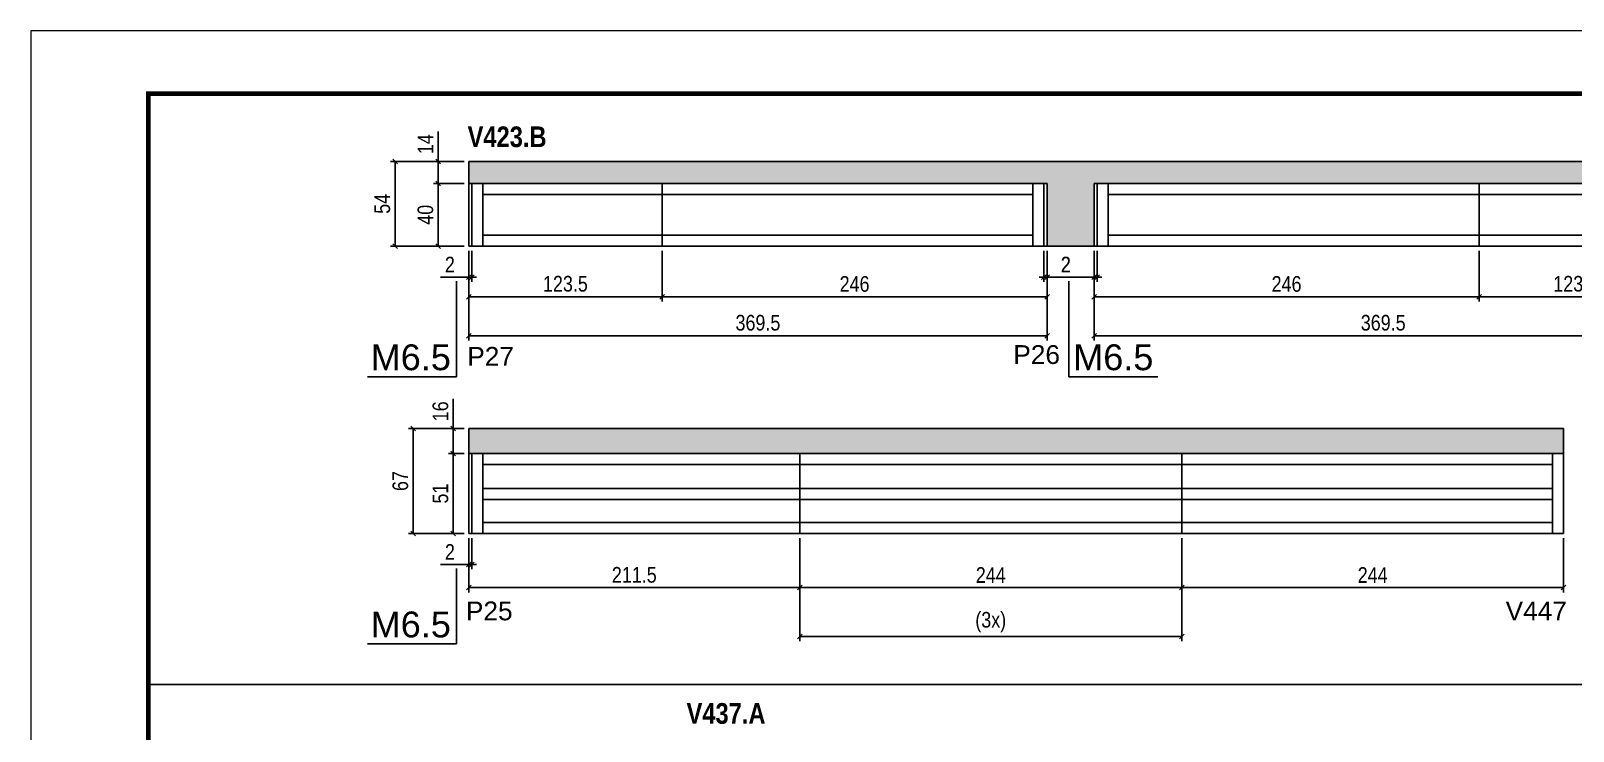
# Model space of a CAD drawing. Extents: x 3309 to 9563, y -2522 to 14608.
# Drawn here: x 3309 to 4295, y 10715 to 11162 of the extents above; entities that cross this region are included whole.
import ezdxf

# ---------------------------------------------------------------- set-up
doc = ezdxf.new("R2010")
doc.units = 0
doc.linetypes.add('DASHED', pattern=[0.75, 0.5, -0.25])
for name, color, linetype in [('5', 5, 'Continuous'), ('COTA', 241, 'Continuous'), ('NOMENCLATURA', 7, 'Continuous'), ('Painéis', 200, 'Continuous'), ('SARR_2.2x7', 40, 'Continuous')]:
    doc.layers.add(name, color=color, linetype=linetype)
doc.layers.add('Folhas', color=255, linetype='Continuous', lineweight=9)
doc.layers.add('SARRAFO DE PRESSAO', color=251, linetype='DASHED', lineweight=9)
doc.styles.add('COTA TECNICA', font='techl___.ttf', dxfattribs={"height": 10})
doc.styles.get("Standard").update_dxf_attribs({"font": 'arial.ttf'})
doc.styles.add('TECNICA', font='techb___.ttf', dxfattribs={"height": 10})
doc.dimstyles.new('PAINEL', dxfattribs={"dimtxt": 10, "dimasz": 3, "dimexe": 3, "dimexo": 3, "dimgap": 3, "dimtad": 1, "dimdec": 1, "dimzin": 12, "dimdsep": 46, "dimtxsty": 'COTA TECNICA', "dimblk1": 'OBLIQUE', "dimblk2": 'OBLIQUE', "dimsah": 1, "dimcen": 0.9, "dimclrd": 4, "dimclre": 4, "dimclrt": 240, "dimadec": 1, "dimazin": 3, "dimtfac": 1, "dimtdec": 1, "dimtmove": 0, "dimatfit": 3, "dimfxl": 1, "dimtolj": 1, "dimtzin": 12, "dimarcsym": 0})

# ---------------------------------------------------------------- blocks, each defined once
blk = doc.blocks.new('9999999999')
at = {"layer": 'Folhas'}
blk.add_lwpolyline([(98138.98, 34190.21), (99623.98, 34190.21), (99623.98, 35240.21), (98138.98, 35240.21)], close=True, dxfattribs=at)
at = {"layer": 'Folhas', "color": 30, "const_width": 3}
blk.add_lwpolyline([(98213.98, 34230.21), (99583.98, 34230.21), (99583.98, 35200.21), (98213.98, 35200.21)], close=True, dxfattribs=at)
blk = doc.blocks.new('_Oblique')
at = {"color": 0, "linetype": 'ByBlock', "lineweight": -2}
blk.add_line((-0.5, -0.5), (0.5, 0.5), dxfattribs=at)
blk = doc.blocks.new('*D1494')
at = {"layer": 'COTA', "color": 4, "lineweight": -2, "transparency": 16777216}
for p, q in [((3589.15, 11021.74), (3589.15, 10964.53)), ((3958.65, 11021.74), (3958.65, 10964.53)), ((3958.65, 10967.53), (3589.15, 10967.53))]:
    blk.add_line(p, q, dxfattribs=at)
at = {"layer": 'Defpoints', "color": 0, "transparency": 16777216}
for p in [(3589.15, 11024.74), (3958.65, 11024.74), (3589.15, 10967.53)]:
    blk.add_point(p, dxfattribs=at)
at = {"layer": 'COTA', "color": 4, "lineweight": -2, "transparency": 16777216, "xscale": 3, "yscale": 3, "zscale": 3, "rotation": 180}
blk.add_blockref('_Oblique', (3589.15, 10967.53), dxfattribs=at)
at = {"layer": 'COTA', "color": 4, "lineweight": -2, "transparency": 16777216, "xscale": 3, "yscale": 3, "zscale": 3}
blk.add_blockref('_Oblique', (3958.65, 10967.53), dxfattribs=at)
at = {"layer": 'COTA', "color": 240, "transparency": 16777216, "insert": (3773.9, 10975.78), "char_height": 10, "attachment_point": 5, "style": 'COTA TECNICA'}
blk.add_mtext('\\A1;369.5', dxfattribs=at)
blk = doc.blocks.new('*D1495')
at = {"layer": 'COTA', "color": 4, "lineweight": -2, "transparency": 16777216}
for p, q in [((3712.65, 11021.74), (3712.65, 10989.44)), ((3958.65, 11021.74), (3958.65, 10989.44)), ((3958.65, 10992.44), (3712.65, 10992.44))]:
    blk.add_line(p, q, dxfattribs=at)
at = {"layer": 'Defpoints', "color": 0, "transparency": 16777216}
for p in [(3712.65, 11024.74), (3958.65, 11024.74), (3712.65, 10992.44)]:
    blk.add_point(p, dxfattribs=at)
at = {"layer": 'COTA', "color": 4, "lineweight": -2, "transparency": 16777216, "xscale": 3, "yscale": 3, "zscale": 3, "rotation": 180}
blk.add_blockref('_Oblique', (3712.65, 10992.44), dxfattribs=at)
at = {"layer": 'COTA', "color": 4, "lineweight": -2, "transparency": 16777216, "xscale": 3, "yscale": 3, "zscale": 3}
blk.add_blockref('_Oblique', (3958.65, 10992.44), dxfattribs=at)
at = {"layer": 'COTA', "color": 240, "transparency": 16777216, "insert": (3835.65, 11000.54), "char_height": 10, "attachment_point": 5, "style": 'COTA TECNICA'}
blk.add_mtext('\\A1;246', dxfattribs=at)
blk = doc.blocks.new('*D1496')
at = {"layer": 'COTA', "color": 4, "lineweight": -2, "transparency": 16777216}
for p, q in [((3589.15, 11021.74), (3589.15, 10989.44)), ((3712.65, 11021.74), (3712.65, 10989.44)), ((3712.65, 10992.44), (3589.15, 10992.44))]:
    blk.add_line(p, q, dxfattribs=at)
at = {"layer": 'Defpoints', "color": 0, "transparency": 16777216}
for p in [(3589.15, 11024.74), (3712.65, 11024.74), (3589.15, 10992.44)]:
    blk.add_point(p, dxfattribs=at)
at = {"layer": 'COTA', "color": 4, "lineweight": -2, "transparency": 16777216, "xscale": 3, "yscale": 3, "zscale": 3, "rotation": 180}
blk.add_blockref('_Oblique', (3589.15, 10992.44), dxfattribs=at)
at = {"layer": 'COTA', "color": 4, "lineweight": -2, "transparency": 16777216, "xscale": 3, "yscale": 3, "zscale": 3}
blk.add_blockref('_Oblique', (3712.65, 10992.44), dxfattribs=at)
at = {"layer": 'COTA', "color": 240, "transparency": 16777216, "insert": (3650.9, 11000.66), "char_height": 10, "attachment_point": 5, "style": 'COTA TECNICA'}
blk.add_mtext('\\A1;123.5', dxfattribs=at)
blk = doc.blocks.new('*D1490')
at = {"layer": 'COTA', "color": 4, "lineweight": -2, "transparency": 16777216}
for p, q in [((3589.15, 11021.74), (3589.15, 11001.96)), ((3591.15, 11021.74), (3591.15, 11001.96)), ((3589.15, 11004.96), (3571.03, 11004.96)), ((3591.15, 11004.96), (3589.15, 11004.96)), ((3591.15, 11004.96), (3594.15, 11004.96))]:
    blk.add_line(p, q, dxfattribs=at)
at = {"layer": 'Defpoints', "color": 0, "transparency": 16777216}
for p in [(3589.15, 11024.74), (3591.15, 11024.74), (3589.15, 11004.96)]:
    blk.add_point(p, dxfattribs=at)
at = {"layer": 'COTA', "color": 4, "lineweight": -2, "transparency": 16777216, "xscale": 3, "yscale": 3, "zscale": 3}
blk.add_blockref('_Oblique', (3589.15, 11004.96), dxfattribs=at)
at = {"layer": 'COTA', "color": 4, "lineweight": -2, "transparency": 16777216, "xscale": 3, "yscale": 3, "zscale": 3, "rotation": 180}
blk.add_blockref('_Oblique', (3591.15, 11004.96), dxfattribs=at)
at = {"layer": 'COTA', "color": 240, "transparency": 16777216, "insert": (3577.09, 11012.96), "char_height": 10, "attachment_point": 5, "style": 'COTA TECNICA'}
blk.add_mtext('\\A1;2', dxfattribs=at)
blk = doc.blocks.new('*D1491')
at = {"layer": 'COTA', "color": 4, "lineweight": -2, "transparency": 16777216}
for p, q in [((3586.15, 11064.74), (3566.61, 11064.74)), ((3569.61, 11064.74), (3569.61, 11024.74)), ((3586.15, 11024.74), (3566.61, 11024.74))]:
    blk.add_line(p, q, dxfattribs=at)
at = {"layer": 'Defpoints', "color": 0, "transparency": 16777216}
for p in [(3589.15, 11064.74), (3569.61, 11024.74), (3589.15, 11024.74)]:
    blk.add_point(p, dxfattribs=at)
at = {"layer": 'COTA', "color": 4, "lineweight": -2, "transparency": 16777216, "xscale": 3, "yscale": 3, "zscale": 3}
for p, rotation in [((3569.61, 11064.74), 90), ((3569.61, 11024.74), 270)]:
    blk.add_blockref('_Oblique', p, dxfattribs=dict(at, rotation=rotation))
at = {"layer": 'COTA', "color": 240, "transparency": 16777216, "insert": (3561.5, 11044.74), "char_height": 10, "attachment_point": 5, "rotation": 90, "style": 'COTA TECNICA'}
blk.add_mtext('\\A1;40', dxfattribs=at)
blk = doc.blocks.new('*D1492')
at = {"layer": 'COTA', "color": 4, "lineweight": -2, "transparency": 16777216}
for p, q in [((3569.61, 11078.74), (3569.61, 11097.86)), ((3586.15, 11078.74), (3566.61, 11078.74)), ((3569.61, 11064.74), (3569.61, 11078.74)), ((3586.15, 11064.74), (3566.61, 11064.74))]:
    blk.add_line(p, q, dxfattribs=at)
at = {"layer": 'Defpoints', "color": 0, "transparency": 16777216}
for p in [(3569.61, 11078.74), (3589.15, 11078.74), (3589.15, 11064.74)]:
    blk.add_point(p, dxfattribs=at)
at = {"layer": 'COTA', "color": 4, "lineweight": -2, "transparency": 16777216, "xscale": 3, "yscale": 3, "zscale": 3}
for p, rotation in [((3569.61, 11078.74), 90), ((3569.61, 11064.74), 270)]:
    blk.add_blockref('_Oblique', p, dxfattribs=dict(at, rotation=rotation))
at = {"layer": 'COTA', "color": 240, "transparency": 16777216, "insert": (3561.53, 11089.8), "char_height": 10, "attachment_point": 5, "rotation": 90, "style": 'COTA TECNICA'}
blk.add_mtext('\\A1;14', dxfattribs=at)
blk = doc.blocks.new('*D1493')
at = {"layer": 'COTA', "color": 4, "lineweight": -2, "transparency": 16777216}
for p, q in [((3586.15, 11078.74), (3539.06, 11078.74)), ((3542.06, 11024.74), (3542.06, 11078.74)), ((3586.15, 11024.74), (3539.06, 11024.74))]:
    blk.add_line(p, q, dxfattribs=at)
at = {"layer": 'Defpoints', "color": 0, "transparency": 16777216}
for p in [(3542.06, 11078.74), (3589.15, 11078.74), (3589.15, 11024.74)]:
    blk.add_point(p, dxfattribs=at)
at = {"layer": 'COTA', "color": 4, "lineweight": -2, "transparency": 16777216, "xscale": 3, "yscale": 3, "zscale": 3}
for p, rotation in [((3542.06, 11078.74), 90), ((3542.06, 11024.74), 270)]:
    blk.add_blockref('_Oblique', p, dxfattribs=dict(at, rotation=rotation))
at = {"layer": 'COTA', "color": 240, "transparency": 16777216, "insert": (3533.95, 11051.74), "char_height": 10, "attachment_point": 5, "rotation": 90, "style": 'COTA TECNICA'}
blk.add_mtext('\\A1;54', dxfattribs=at)
blk = doc.blocks.new('*D1497')
at = {"layer": 'COTA', "color": 4, "lineweight": -2, "transparency": 16777216}
for p, q in [((3988.65, 11021.74), (3988.65, 10964.53)), ((4358.15, 11021.74), (4358.15, 10964.53)), ((3988.65, 10967.53), (4358.15, 10967.53))]:
    blk.add_line(p, q, dxfattribs=at)
at = {"layer": 'Defpoints', "color": 0, "transparency": 16777216}
for p in [(3988.65, 11024.74), (4358.15, 11024.74), (4358.15, 10967.53)]:
    blk.add_point(p, dxfattribs=at)
at = {"layer": 'COTA', "color": 4, "lineweight": -2, "transparency": 16777216, "xscale": 3, "yscale": 3, "zscale": 3, "rotation": 180}
blk.add_blockref('_Oblique', (3988.65, 10967.53), dxfattribs=at)
at = {"layer": 'COTA', "color": 4, "lineweight": -2, "transparency": 16777216, "xscale": 3, "yscale": 3, "zscale": 3}
blk.add_blockref('_Oblique', (4358.15, 10967.53), dxfattribs=at)
at = {"layer": 'COTA', "color": 240, "transparency": 16777216, "insert": (4173.4, 10975.78), "char_height": 10, "attachment_point": 5, "style": 'COTA TECNICA'}
blk.add_mtext('\\A1;369.5', dxfattribs=at)
blk = doc.blocks.new('*D1498')
at = {"layer": 'COTA', "color": 4, "lineweight": -2, "transparency": 16777216}
for p, q in [((3988.65, 11021.74), (3988.65, 10989.44)), ((4234.65, 11021.74), (4234.65, 10989.44)), ((3988.65, 10992.44), (4234.65, 10992.44))]:
    blk.add_line(p, q, dxfattribs=at)
at = {"layer": 'Defpoints', "color": 0, "transparency": 16777216}
for p in [(3988.65, 11024.74), (4234.65, 11024.74), (4234.65, 10992.44)]:
    blk.add_point(p, dxfattribs=at)
at = {"layer": 'COTA', "color": 4, "lineweight": -2, "transparency": 16777216, "xscale": 3, "yscale": 3, "zscale": 3, "rotation": 180}
blk.add_blockref('_Oblique', (3988.65, 10992.44), dxfattribs=at)
at = {"layer": 'COTA', "color": 4, "lineweight": -2, "transparency": 16777216, "xscale": 3, "yscale": 3, "zscale": 3}
blk.add_blockref('_Oblique', (4234.65, 10992.44), dxfattribs=at)
at = {"layer": 'COTA', "color": 240, "transparency": 16777216, "insert": (4111.65, 11000.54), "char_height": 10, "attachment_point": 5, "style": 'COTA TECNICA'}
blk.add_mtext('\\A1;246', dxfattribs=at)
blk = doc.blocks.new('*D1499')
at = {"layer": 'COTA', "color": 4, "lineweight": -2, "transparency": 16777216}
for p, q in [((4234.65, 11021.74), (4234.65, 10989.44)), ((4358.15, 11021.74), (4358.15, 10989.44)), ((4234.65, 10992.44), (4358.15, 10992.44))]:
    blk.add_line(p, q, dxfattribs=at)
at = {"layer": 'Defpoints', "color": 0, "transparency": 16777216}
for p in [(4234.65, 11024.74), (4358.15, 11024.74), (4358.15, 10992.44)]:
    blk.add_point(p, dxfattribs=at)
at = {"layer": 'COTA', "color": 4, "lineweight": -2, "transparency": 16777216, "xscale": 3, "yscale": 3, "zscale": 3, "rotation": 180}
blk.add_blockref('_Oblique', (4234.65, 10992.44), dxfattribs=at)
at = {"layer": 'COTA', "color": 4, "lineweight": -2, "transparency": 16777216, "xscale": 3, "yscale": 3, "zscale": 3}
blk.add_blockref('_Oblique', (4358.15, 10992.44), dxfattribs=at)
at = {"layer": 'COTA', "color": 240, "transparency": 16777216, "insert": (4296.4, 11000.66), "char_height": 10, "attachment_point": 5, "style": 'COTA TECNICA'}
blk.add_mtext('\\A1;123.5', dxfattribs=at)
blk = doc.blocks.new('*D1500')
at = {"layer": 'COTA', "color": 4, "lineweight": -2, "transparency": 16777216}
for p, q in [((3956.65, 11021.74), (3956.65, 11001.96)), ((3958.65, 11021.74), (3958.65, 11001.96)), ((3956.65, 11004.96), (3953.65, 11004.96)), ((3956.65, 11004.96), (3958.65, 11004.96)), ((3958.65, 11004.96), (3976.76, 11004.96))]:
    blk.add_line(p, q, dxfattribs=at)
at = {"layer": 'Defpoints', "color": 0, "transparency": 16777216}
for p in [(3956.65, 11024.74), (3958.65, 11024.74), (3958.65, 11004.96)]:
    blk.add_point(p, dxfattribs=at)
at = {"layer": 'COTA', "color": 4, "lineweight": -2, "transparency": 16777216, "xscale": 3, "yscale": 3, "zscale": 3}
blk.add_blockref('_Oblique', (3956.65, 11004.96), dxfattribs=at)
at = {"layer": 'COTA', "color": 4, "lineweight": -2, "transparency": 16777216, "xscale": 3, "yscale": 3, "zscale": 3, "rotation": 180}
blk.add_blockref('_Oblique', (3958.65, 11004.96), dxfattribs=at)
at = {"layer": 'COTA', "color": 240, "transparency": 16777216, "insert": (3970.7, 11012.96), "char_height": 10, "attachment_point": 5, "style": 'COTA TECNICA'}
blk.add_mtext('\\A1;2', dxfattribs=at)
blk = doc.blocks.new('*D1501')
at = {"layer": 'COTA', "color": 4, "lineweight": -2, "transparency": 16777216}
for p, q in [((3988.65, 11021.74), (3988.65, 11001.96)), ((3990.65, 11021.74), (3990.65, 11001.96)), ((3988.65, 11004.96), (3964.48, 11004.96)), ((3990.65, 11004.96), (3988.65, 11004.96)), ((3990.65, 11004.96), (3993.65, 11004.96))]:
    blk.add_line(p, q, dxfattribs=at)
at = {"layer": 'Defpoints', "color": 0, "transparency": 16777216}
for p in [(3988.65, 11024.74), (3990.65, 11024.74), (3988.65, 11004.96)]:
    blk.add_point(p, dxfattribs=at)
at = {"layer": 'COTA', "color": 4, "lineweight": -2, "transparency": 16777216, "xscale": 3, "yscale": 3, "zscale": 3}
blk.add_blockref('_Oblique', (3988.65, 11004.96), dxfattribs=at)
at = {"layer": 'COTA', "color": 4, "lineweight": -2, "transparency": 16777216, "xscale": 3, "yscale": 3, "zscale": 3, "rotation": 180}
blk.add_blockref('_Oblique', (3990.65, 11004.96), dxfattribs=at)
at = {"layer": 'COTA', "color": 240, "transparency": 16777216, "insert": (3970.53, 11012.96), "char_height": 10, "attachment_point": 5, "style": 'COTA TECNICA'}
blk.add_mtext('\\A1;2', dxfattribs=at)
blk = doc.blocks.new('*D1503')
at = {"layer": 'COTA', "color": 4, "linetype": 'ByBlock', "lineweight": -2, "transparency": 16777216}
for p, q in [((3589.15, 10838.28), (3589.15, 10803.74)), ((3800.65, 10838.28), (3800.65, 10803.74)), ((3800.65, 10806.74), (3589.15, 10806.74))]:
    blk.add_line(p, q, dxfattribs=at)
at = {"layer": 'Defpoints', "color": 0, "linetype": 'ByBlock', "transparency": 16777216}
for p in [(3589.15, 10841.28), (3800.65, 10841.28), (3589.15, 10806.74)]:
    blk.add_point(p, dxfattribs=at)
at = {"layer": 'COTA', "color": 4, "linetype": 'ByBlock', "lineweight": -2, "transparency": 16777216, "xscale": 3, "yscale": 3, "zscale": 3, "rotation": 180}
blk.add_blockref('_Oblique', (3589.15, 10806.74), dxfattribs=at)
at = {"layer": 'COTA', "color": 4, "linetype": 'ByBlock', "lineweight": -2, "transparency": 16777216, "xscale": 3, "yscale": 3, "zscale": 3}
blk.add_blockref('_Oblique', (3800.65, 10806.74), dxfattribs=at)
at = {"layer": 'COTA', "color": 240, "linetype": 'ByBlock', "transparency": 16777216, "insert": (3694.9, 10814.85), "char_height": 10, "attachment_point": 5, "style": 'COTA TECNICA'}
blk.add_mtext('\\A1;211.5', dxfattribs=at)
blk = doc.blocks.new('*D1504')
at = {"layer": 'COTA', "color": 4, "lineweight": -2, "transparency": 16777216}
for p, q in [((3800.65, 10838.28), (3800.65, 10803.74)), ((4044.65, 10838.28), (4044.65, 10803.74)), ((3800.65, 10806.74), (4044.65, 10806.74))]:
    blk.add_line(p, q, dxfattribs=at)
at = {"layer": 'Defpoints', "color": 0, "transparency": 16777216}
for p in [(3800.65, 10841.28, 0), (4044.65, 10841.28, 0), (4044.65, 10806.74)]:
    blk.add_point(p, dxfattribs=at)
at = {"layer": 'COTA', "color": 4, "lineweight": -2, "transparency": 16777216, "xscale": 3, "yscale": 3, "zscale": 3, "rotation": 180}
blk.add_blockref('_Oblique', (3800.65, 10806.74), dxfattribs=at)
at = {"layer": 'COTA', "color": 4, "lineweight": -2, "transparency": 16777216, "xscale": 3, "yscale": 3, "zscale": 3}
blk.add_blockref('_Oblique', (4044.65, 10806.74), dxfattribs=at)
at = {"layer": 'COTA', "color": 240, "transparency": 16777216, "insert": (3922.65, 10814.81), "char_height": 10, "attachment_point": 5, "style": 'COTA TECNICA'}
blk.add_mtext('\\A1;244', dxfattribs=at)
blk = doc.blocks.new('*D1505')
at = {"layer": 'COTA', "color": 4, "lineweight": -2, "transparency": 16777216}
for p, q in [((4044.65, 10838.28), (4044.65, 10803.74)), ((4288.65, 10838.28), (4288.65, 10803.74)), ((4044.65, 10806.74), (4288.65, 10806.74))]:
    blk.add_line(p, q, dxfattribs=at)
at = {"layer": 'Defpoints', "color": 0, "transparency": 16777216}
for p in [(4044.65, 10841.28, 0), (4288.65, 10841.28, 0), (4288.65, 10806.74)]:
    blk.add_point(p, dxfattribs=at)
at = {"layer": 'COTA', "color": 4, "lineweight": -2, "transparency": 16777216, "xscale": 3, "yscale": 3, "zscale": 3, "rotation": 180}
blk.add_blockref('_Oblique', (4044.65, 10806.74), dxfattribs=at)
at = {"layer": 'COTA', "color": 4, "lineweight": -2, "transparency": 16777216, "xscale": 3, "yscale": 3, "zscale": 3}
blk.add_blockref('_Oblique', (4288.65, 10806.74), dxfattribs=at)
at = {"layer": 'COTA', "color": 240, "transparency": 16777216, "insert": (4166.65, 10814.81), "char_height": 10, "attachment_point": 5, "style": 'COTA TECNICA'}
blk.add_mtext('\\A1;244', dxfattribs=at)
blk = doc.blocks.new('*D1507')
at = {"layer": 'COTA', "color": 4, "lineweight": -2, "transparency": 16777216}
for p, q in [((3586.15, 10892.28), (3576.19, 10892.28)), ((3579.19, 10841.28), (3579.19, 10892.28)), ((3586.15, 10841.28), (3576.19, 10841.28))]:
    blk.add_line(p, q, dxfattribs=at)
at = {"layer": 'Defpoints', "color": 0, "transparency": 16777216}
for p in [(3579.19, 10892.28), (3589.15, 10892.28), (3589.15, 10841.28)]:
    blk.add_point(p, dxfattribs=at)
at = {"layer": 'COTA', "color": 4, "lineweight": -2, "transparency": 16777216, "xscale": 3, "yscale": 3, "zscale": 3}
for p, rotation in [((3579.19, 10892.28), 90), ((3579.19, 10841.28), 270)]:
    blk.add_blockref('_Oblique', p, dxfattribs=dict(at, rotation=rotation))
at = {"layer": 'COTA', "color": 240, "transparency": 16777216, "insert": (3571.08, 10866.78), "char_height": 10, "attachment_point": 5, "rotation": 90, "style": 'COTA TECNICA'}
blk.add_mtext('\\A1;51', dxfattribs=at)
blk = doc.blocks.new('*D1508')
at = {"layer": 'COTA', "color": 4, "lineweight": -2, "transparency": 16777216}
for p, q in [((3579.19, 10908.28), (3579.19, 10927.3)), ((3586.15, 10908.28), (3576.19, 10908.28)), ((3579.19, 10892.28), (3579.19, 10908.28)), ((3586.15, 10892.28), (3576.19, 10892.28))]:
    blk.add_line(p, q, dxfattribs=at)
at = {"layer": 'Defpoints', "color": 0, "transparency": 16777216}
for p in [(3579.19, 10908.28), (3589.15, 10908.28), (3589.15, 10892.28)]:
    blk.add_point(p, dxfattribs=at)
at = {"layer": 'COTA', "color": 4, "lineweight": -2, "transparency": 16777216, "xscale": 3, "yscale": 3, "zscale": 3}
for p, rotation in [((3579.19, 10908.28), 90), ((3579.19, 10892.28), 270)]:
    blk.add_blockref('_Oblique', p, dxfattribs=dict(at, rotation=rotation))
at = {"layer": 'COTA', "color": 240, "transparency": 16777216, "insert": (3571.09, 10919.29), "char_height": 10, "attachment_point": 5, "rotation": 90, "style": 'COTA TECNICA'}
blk.add_mtext('\\A1;16', dxfattribs=at)
blk = doc.blocks.new('*D1509')
at = {"layer": 'COTA', "color": 4, "lineweight": -2, "transparency": 16777216}
for p, q in [((3586.15, 10908.28), (3550.56, 10908.28)), ((3553.56, 10841.28), (3553.56, 10908.28)), ((3586.15, 10841.28), (3550.56, 10841.28))]:
    blk.add_line(p, q, dxfattribs=at)
at = {"layer": 'Defpoints', "color": 0, "transparency": 16777216}
for p in [(3553.56, 10908.28), (3589.15, 10908.28), (3589.15, 10841.28)]:
    blk.add_point(p, dxfattribs=at)
at = {"layer": 'COTA', "color": 4, "lineweight": -2, "transparency": 16777216, "xscale": 3, "yscale": 3, "zscale": 3}
for p, rotation in [((3553.56, 10908.28), 90), ((3553.56, 10841.28), 270)]:
    blk.add_blockref('_Oblique', p, dxfattribs=dict(at, rotation=rotation))
at = {"layer": 'COTA', "color": 240, "transparency": 16777216, "insert": (3545.46, 10874.78), "char_height": 10, "attachment_point": 5, "rotation": 90, "style": 'COTA TECNICA'}
blk.add_mtext('\\A1;67', dxfattribs=at)
blk = doc.blocks.new('*D1506')
at = {"layer": 'COTA', "color": 4, "lineweight": -2, "transparency": 16777216}
for p, q in [((3800.65, 10838.28), (3800.65, 10772.5)), ((4044.65, 10838.28), (4044.65, 10772.5)), ((3800.65, 10775.5), (4044.65, 10775.5))]:
    blk.add_line(p, q, dxfattribs=at)
at = {"layer": 'Defpoints', "color": 0, "transparency": 16777216}
for p in [(3800.65, 10841.28), (4044.65, 10841.28), (4044.65, 10775.5)]:
    blk.add_point(p, dxfattribs=at)
at = {"layer": 'COTA', "color": 4, "lineweight": -2, "transparency": 16777216, "xscale": 3, "yscale": 3, "zscale": 3, "rotation": 180}
blk.add_blockref('_Oblique', (3800.65, 10775.5), dxfattribs=at)
at = {"layer": 'COTA', "color": 4, "lineweight": -2, "transparency": 16777216, "xscale": 3, "yscale": 3, "zscale": 3}
blk.add_blockref('_Oblique', (4044.65, 10775.5), dxfattribs=at)
at = {"layer": 'COTA', "color": 240, "transparency": 16777216, "insert": (3922.65, 10784.73), "char_height": 10, "attachment_point": 5, "style": 'COTA TECNICA'}
blk.add_mtext('\\A1;(3x)', dxfattribs=at)
blk = doc.blocks.new('*D1510')
at = {"layer": 'COTA', "color": 4, "lineweight": -2, "transparency": 16777216}
for p, q in [((3589.15, 10838.28), (3589.15, 10818.5)), ((3591.15, 10838.28), (3591.15, 10818.5)), ((3589.15, 10821.5), (3571.03, 10821.5)), ((3591.15, 10821.5), (3589.15, 10821.5)), ((3591.15, 10821.5), (3594.15, 10821.5))]:
    blk.add_line(p, q, dxfattribs=at)
at = {"layer": 'Defpoints', "color": 0, "transparency": 16777216}
for p in [(3589.15, 10841.28), (3591.15, 10841.28), (3589.15, 10821.5)]:
    blk.add_point(p, dxfattribs=at)
at = {"layer": 'COTA', "color": 4, "lineweight": -2, "transparency": 16777216, "xscale": 3, "yscale": 3, "zscale": 3}
blk.add_blockref('_Oblique', (3589.15, 10821.5), dxfattribs=at)
at = {"layer": 'COTA', "color": 4, "lineweight": -2, "transparency": 16777216, "xscale": 3, "yscale": 3, "zscale": 3, "rotation": 180}
blk.add_blockref('_Oblique', (3591.15, 10821.5), dxfattribs=at)
at = {"layer": 'COTA', "color": 240, "transparency": 16777216, "insert": (3577.09, 10829.5), "char_height": 10, "attachment_point": 5, "style": 'COTA TECNICA'}
blk.add_mtext('\\A1;2', dxfattribs=at)

msp = doc.modelspace()

# ---------------------------------------------------------------- hatches: boundary and pattern name
at = {"layer": 'COTA'}
h = msp.add_hatch(dxfattribs=at)
h.set_pattern_fill('AR-CONC', color=256, scale=0.03)
h.set_pattern_definition([(50, (-4939.476, -671.937), (5.4655401, -0.4781726), [0.5715, -6.2865]), (355, (-4939.476, -671.937), (-1.0573026, 5.7317054), [0.4572, -5.0292175]), (100.451445, (-4939.0206, -671.9767), (4.4082374, 5.2535326), [0.4857003, -5.3427073]), (46.1842, (-4939.476, -670.413), (8.1323712, -1.2612698), [0.85725, -9.42975]), (96.63556, (-4938.798, -670.518), (7.122124, 7.4227837), [0.7285507, -8.0140682]), (351.18415, (-4939.476, -670.413), (7.122124, 7.4227837), [0.685799, -7.543792]), (21, (-4938.714, -670.794), (4.5484317, -3.067956), [0.5715, -6.2865]), (326, (-4938.714, -670.794), (1.8540609, 5.525639), [0.4572, -5.0292]), (71.451445, (-4938.335, -671.0495), (6.4024926, 2.457683), [0.4857003, -5.3426981]), (37.5, (-4939.476, -671.9368), (0.0926581, 2.53665117), [0, -4.96824, 0, -5.1054, 0, -5.04825]), (7.5, (-4939.476, -671.9368), (2.00458988, 3.00541724), [0, -2.91084, 0, -4.85394, 0, -1.92405]), (327.5, (-4941.1753, -671.9368), (4.06771786, -0.17186232), [0, -1.905, 0, -5.9436, 0, -7.8867]), (317.5, (-4941.9373, -671.937), (4.4438754, 0.7627947), [0, -2.4765, 0, -3.94716, 0, -5.6007])])
h.paths.add_polyline_path([(3958.65, 11024.74), (3988.65, 11024.74), (3988.65, 11064.74), (4358.15, 11064.74), (4358.15, 11078.74), (3589.15, 11078.74), (3589.15, 11064.74), (3958.65, 11064.74)])
h = msp.add_hatch(dxfattribs=at)
h.set_pattern_fill('AR-CONC', color=256, scale=0.03)
h.set_pattern_definition([(50, (0, 46.593), (5.46554, -0.4781726), [0.5715, -6.2865]), (355, (0, 46.593), (-1.0573026, 5.7317054), [0.4572, -5.0292175]), (100.451445, (0.4555, 46.553), (4.4082374, 5.2535326), [0.4857003, -5.3427073]), (46.1842, (0, 48.117), (8.1323712, -1.26127), [0.85725, -9.42975]), (96.63556, (0.678, 48.012), (7.122124, 7.422784), [0.7285507, -8.014068]), (351.18415, (0, 48.117), (7.122124, 7.422784), [0.685799, -7.543792]), (21, (0.762, 47.736), (4.5484317, -3.067956), [0.5715, -6.2865]), (326, (0.762, 47.736), (1.8540609, 5.525639), [0.4572, -5.0292]), (71.451445, (1.141, 47.48), (6.4024926, 2.457683), [0.4857003, -5.342698]), (37.5, (0, 46.5929), (0.0926581, 2.53665117), [0, -4.96824, 0, -5.1054, 0, -5.04825]), (7.5, (0, 46.5929), (2.0045899, 3.00541724), [0, -2.91084, 0, -4.85394, 0, -1.92405]), (327.5, (-1.6993, 46.5929), (4.06771786, -0.17186232), [0, -1.905, 0, -5.9436, 0, -7.8867]), (317.5, (-2.4613, 46.593), (4.4438754, 0.7627947), [0, -2.4765, 0, -3.94716, 0, -5.6007])])
h.paths.add_polyline_path([(3589.15, 10908.28), (3589.15, 10892.28), (4288.65, 10892.28), (4288.65, 10908.28)])

# ---------------------------------------------------------------- linework, layer by layer
for p, q in [((3589.15, 11064.74), (3589.15, 11078.74)), ((4358.15, 11078.74), (3589.15, 11078.74)), ((3958.65, 11024.74), (3988.65, 11024.74)), ((3589.15, 10892.28), (3589.15, 10908.28)), ((3589.15, 10908.28), (4288.65, 10908.28)), ((4288.65, 10892.28), (4288.65, 10908.28)), ((3384.37, 10745.01), (4754.37, 10745.01))]:
    msp.add_line(p, q, dxfattribs=at)
at = {"layer": 'NOMENCLATURA', "linetype": 'Continuous'}
for p, q in [((3581.23, 10941.35), (3581.23, 11002.44)), ((3972.6, 10941.35), (3972.6, 11002.44)), ((3524.51, 10941.35), (3581.23, 10941.35)), ((4029.32, 10941.35), (3972.6, 10941.35)), ((3581.23, 10770.8), (3581.23, 10818.99)), ((3524.51, 10770.8), (3581.23, 10770.8))]:
    msp.add_line(p, q, dxfattribs=at)
at = {"layer": 'Painéis', "linetype": 'ByBlock'}
for p, q in [((3589.15, 11024.74), (3589.15, 11064.74)), ((3589.15, 11064.74), (3958.65, 11064.74)), ((3591.15, 11024.74), (3591.15, 11064.74)), ((3712.65, 11064.74), (3712.65, 11024.74)), ((3956.65, 11064.74), (3956.65, 11024.74)), ((3958.65, 11064.74), (3958.65, 11024.74)), ((4358.15, 11064.74), (3988.65, 11064.74)), ((3988.65, 11064.74), (3988.65, 11024.74)), ((3990.65, 11064.74), (3990.65, 11024.74)), ((4234.65, 11064.74), (4234.65, 11024.74)), ((3958.65, 11024.74), (3589.15, 11024.74)), ((3988.65, 11024.74), (4358.15, 11024.74)), ((4288.65, 10892.28), (3589.15, 10892.28)), ((3589.15, 10841.28), (3589.15, 10892.28)), ((3591.15, 10841.28), (3591.15, 10892.28)), ((3800.65, 10841.28), (3800.65, 10892.28)), ((4044.65, 10841.28), (4044.65, 10892.28)), ((4288.65, 10841.28), (4288.65, 10892.28)), ((4288.65, 10841.28), (3589.15, 10841.28))]:
    msp.add_line(p, q, dxfattribs=at)
at = {"layer": 'SARR_2.2x7', "linetype": 'Continuous'}
for p, q in [((3598.15, 11024.74), (3598.15, 11064.74)), ((3712.65, 11057.74), (3598.15, 11057.74)), ((3949.65, 11057.74), (3712.65, 11057.74)), ((3949.65, 11024.74), (3949.65, 11064.74)), ((3997.65, 11024.74), (3997.65, 11064.74)), ((3997.65, 11057.74), (4234.65, 11057.74)), ((4234.65, 11057.74), (4349.15, 11057.74)), ((3712.65, 11031.74), (3598.15, 11031.74)), ((3949.65, 11031.74), (3712.65, 11031.74)), ((3997.65, 11031.74), (4234.65, 11031.74)), ((4234.65, 11031.74), (4349.15, 11031.74)), ((3598.15, 10892.28), (3598.15, 10841.28)), ((4281.65, 10892.28), (4281.65, 10841.28)), ((3598.15, 10885.28), (3800.65, 10885.28)), ((4044.65, 10885.28), (3800.65, 10885.28)), ((4281.65, 10885.28), (4044.65, 10885.28)), ((3598.15, 10869.97), (3800.65, 10869.97)), ((4044.65, 10869.97), (3800.65, 10869.97)), ((4281.65, 10869.97), (4044.65, 10869.97)), ((3598.15, 10862.97), (3800.65, 10862.97)), ((4044.65, 10862.97), (3800.65, 10862.97)), ((4281.65, 10862.97), (4044.65, 10862.97)), ((3598.15, 10848.28), (3800.65, 10848.28)), ((4044.65, 10848.28), (3800.65, 10848.28)), ((4281.65, 10848.28), (4044.65, 10848.28))]:
    msp.add_line(p, q, dxfattribs=at)

# ---------------------------------------------------------------- block references
at = {"layer": 'SARRAFO DE PRESSAO', "color": 6, "linetype": 'ByBlock'}
msp.add_blockref('9999999999', (-94829.61, -24078.07), dxfattribs=at)

# ---------------------------------------------------------------- texts
at = {"layer": '5', "linetype": 'Continuous'}
for s, rotation, p in [('P27', 359.99996, (3588.2, 10948.37)), ('P26', 359.99996, (3937.08, 10949.52)), ('P25', 0.00004, (3587.35, 10785.89, 0)), ('V447', 0.00004, (4251.61, 10785.89, 0))]:
    msp.add_text(s, height=12, rotation=rotation, dxfattribs=at).set_placement(p)
at = {"layer": 'NOMENCLATURA', "style": 'TECNICA'}
for s, p in [('V423.B', (3588.43, 11087.93)), ('V437.A', (3728.32, 10719.86))]:
    msp.add_text(s, height=13.2, dxfattribs=at).set_placement(p)
at = {"layer": 'NOMENCLATURA', "linetype": 'Continuous'}
for p in [(3526.48, 10945.54), (3975.33, 10945.54), (3526.48, 10775)]:
    msp.add_text('M6.5', height=16.5, dxfattribs=at).set_placement(p)

# ---------------------------------------------------------------- dimensions: what is measured, and where the dimension line sits
at = {"layer": 'COTA'}
for base, p1, p2, angle, picture, middle in [((3569.61, 11078.74), (3589.15, 11064.74), (3589.15, 11078.74), 90, '*D1492', (3561.53, 11089.8)), ((3542.06, 11078.74), (3589.15, 11024.74), (3589.15, 11078.74), 90, '*D1493', (3533.95, 11051.74)), ((3569.61, 11024.74), (3589.15, 11064.74), (3589.15, 11024.74), 90, '*D1491', (3561.5, 11044.74)), ((3712.65, 10992.44), (3958.65, 11024.74), (3712.65, 11024.74), 180, '*D1495', (3835.65, 11000.54)), ((3958.65, 11004.96), (3956.65, 11024.74), (3958.65, 11024.74), 180, '*D1500', (3970.7, 11012.96)), ((4358.15, 10967.53), (3988.65, 11024.74), (4358.15, 11024.74), 180, '*D1497', (4173.4, 10975.78)), ((3579.19, 10908.28), (3589.15, 10892.28), (3589.15, 10908.28), 90, '*D1508', (3571.09, 10919.29)), ((3553.56, 10908.28), (3589.15, 10841.28), (3589.15, 10908.28), 90, '*D1509', (3545.46, 10874.78)), ((3579.19, 10892.28), (3589.15, 10841.28), (3589.15, 10892.28), 90, '*D1507', (3571.08, 10866.78))]:
    dim = msp.add_linear_dim(base=base, p1=p1, p2=p2, angle=angle, dimstyle='PAINEL', dxfattribs=at)
    dim.commit()
    dim.dimension.update_dxf_attribs({"geometry": picture, "text_midpoint": middle})
for base, p1, p2, picture, middle in [((3589.15, 11004.96), (3591.15, 11024.74), (3589.15, 11024.74), '*D1490', (3577.09, 11012.96)), ((3589.15, 10967.53), (3958.65, 11024.74), (3589.15, 11024.74), '*D1494', (3773.9, 10975.78)), ((4234.65, 10992.44), (3988.65, 11024.74), (4234.65, 11024.74), '*D1498', (4111.65, 11000.54)), ((3589.15, 10821.5), (3591.15, 10841.28), (3589.15, 10841.28), '*D1510', (3577.09, 10829.5)), ((4044.65, 10806.74, 0), (3800.65, 10841.28), (4044.65, 10841.28), '*D1504', (3922.65, 10814.81, 0)), ((4288.65, 10806.74, 0), (4044.65, 10841.28), (4288.65, 10841.28), '*D1505', (4166.65, 10814.81, 0))]:
    dim = msp.add_linear_dim(base=base, p1=p1, p2=p2, dimstyle='PAINEL', dxfattribs=at)
    dim.commit()
    dim.dimension.update_dxf_attribs({"geometry": picture, "text_midpoint": middle})
dim = msp.add_linear_dim(base=(3589.15, 10992.44), p1=(3712.65, 11024.74), p2=(3589.15, 11024.74), angle=180, dimstyle='PAINEL', override={"dimtmove": 1}, dxfattribs=at)
dim.commit()
dim.dimension.update_dxf_attribs({"geometry": '*D1496', "text_midpoint": (3650.9, 11000.66)})
dim = msp.add_linear_dim(base=(3988.65, 11004.96), p1=(3990.65, 11024.74), p2=(3988.65, 11024.74), dimstyle='PAINEL', dxfattribs=at)
dim.commit()
dim.dimension.update_dxf_attribs({"geometry": '*D1501', "text_midpoint": (3970.53, 11004.96), "dimtype": 160})
dim = msp.add_linear_dim(base=(4358.15, 10992.44), p1=(4234.65, 11024.74), p2=(4358.15, 11024.74), dimstyle='PAINEL', override={"dimtmove": 1}, dxfattribs=at)
dim.commit()
dim.dimension.update_dxf_attribs({"geometry": '*D1499', "text_midpoint": (4296.4, 11000.66)})
at = {"layer": 'COTA', "linetype": 'ByBlock'}
dim = msp.add_linear_dim(base=(3589.15, 10806.74), p1=(3800.65, 10841.28), p2=(3589.15, 10841.28), angle=180, dimstyle='PAINEL', override={"dimtmove": 1}, dxfattribs=at)
dim.commit()
dim.dimension.update_dxf_attribs({"geometry": '*D1503', "text_midpoint": (3694.9, 10814.85)})
at = {"layer": 'COTA'}
dim = msp.add_linear_dim(base=(4044.65, 10775.5), p1=(3800.65, 10841.28), p2=(4044.65, 10841.28), text='(3x)', dimstyle='PAINEL', dxfattribs=at)
dim.commit()
dim.dimension.update_dxf_attribs({"geometry": '*D1506', "text_midpoint": (3922.65, 10784.73)})

doc.saveas('drawing.dxf')
